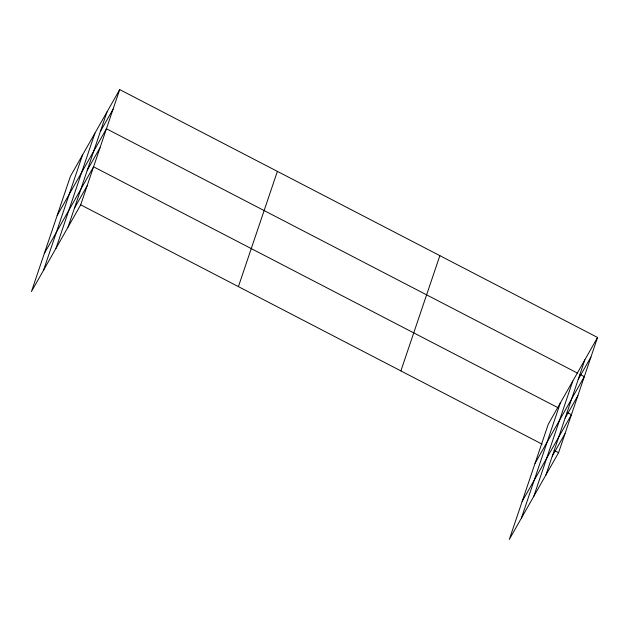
<?xml version="1.0" encoding="UTF-8"?>
<svg xmlns="http://www.w3.org/2000/svg" width="629" height="629" viewBox="0 0 629 629"><rect width="100%" height="100%" fill="white"/><g stroke="black" fill="none" stroke-linecap="round" stroke-linejoin="round"><path stroke-width="0.94" d="M43.519 270.297L82.493 155.056M55.95 248.416L94.924 133.175M68.011 227.179L106.993 111.931M119.691 89.585L70.424 176.301L31.45 291.541L80.709 204.826L119.691 89.585L597.55 337.459L558.576 452.699L509.309 539.415L548.291 424.174L597.55 337.459M238.407 286.62L277.381 171.379M400.877 370.906L439.86 255.657M521.378 518.178L560.353 402.937M533.809 496.297L572.783 381.056M545.878 475.052L584.852 359.812M100.365 131.524L113.063 109.171M57.176 215.48L106.435 128.764L577.406 373.068M87.305 170.129L100.003 147.776M44.313 253.511L93.572 166.795L558.513 407.969M74.442 208.16L87.14 185.807M578.224 379.405L590.922 357.052M535.035 463.361L584.294 376.645L579.993 374.404M565.172 418.01L577.87 395.657M522.172 501.392L571.439 414.676L567.13 412.435M552.309 456.041L565.007 433.688M80.709 204.826L542.198 444.208M554.267 450.466L558.576 452.699"/></g></svg>
